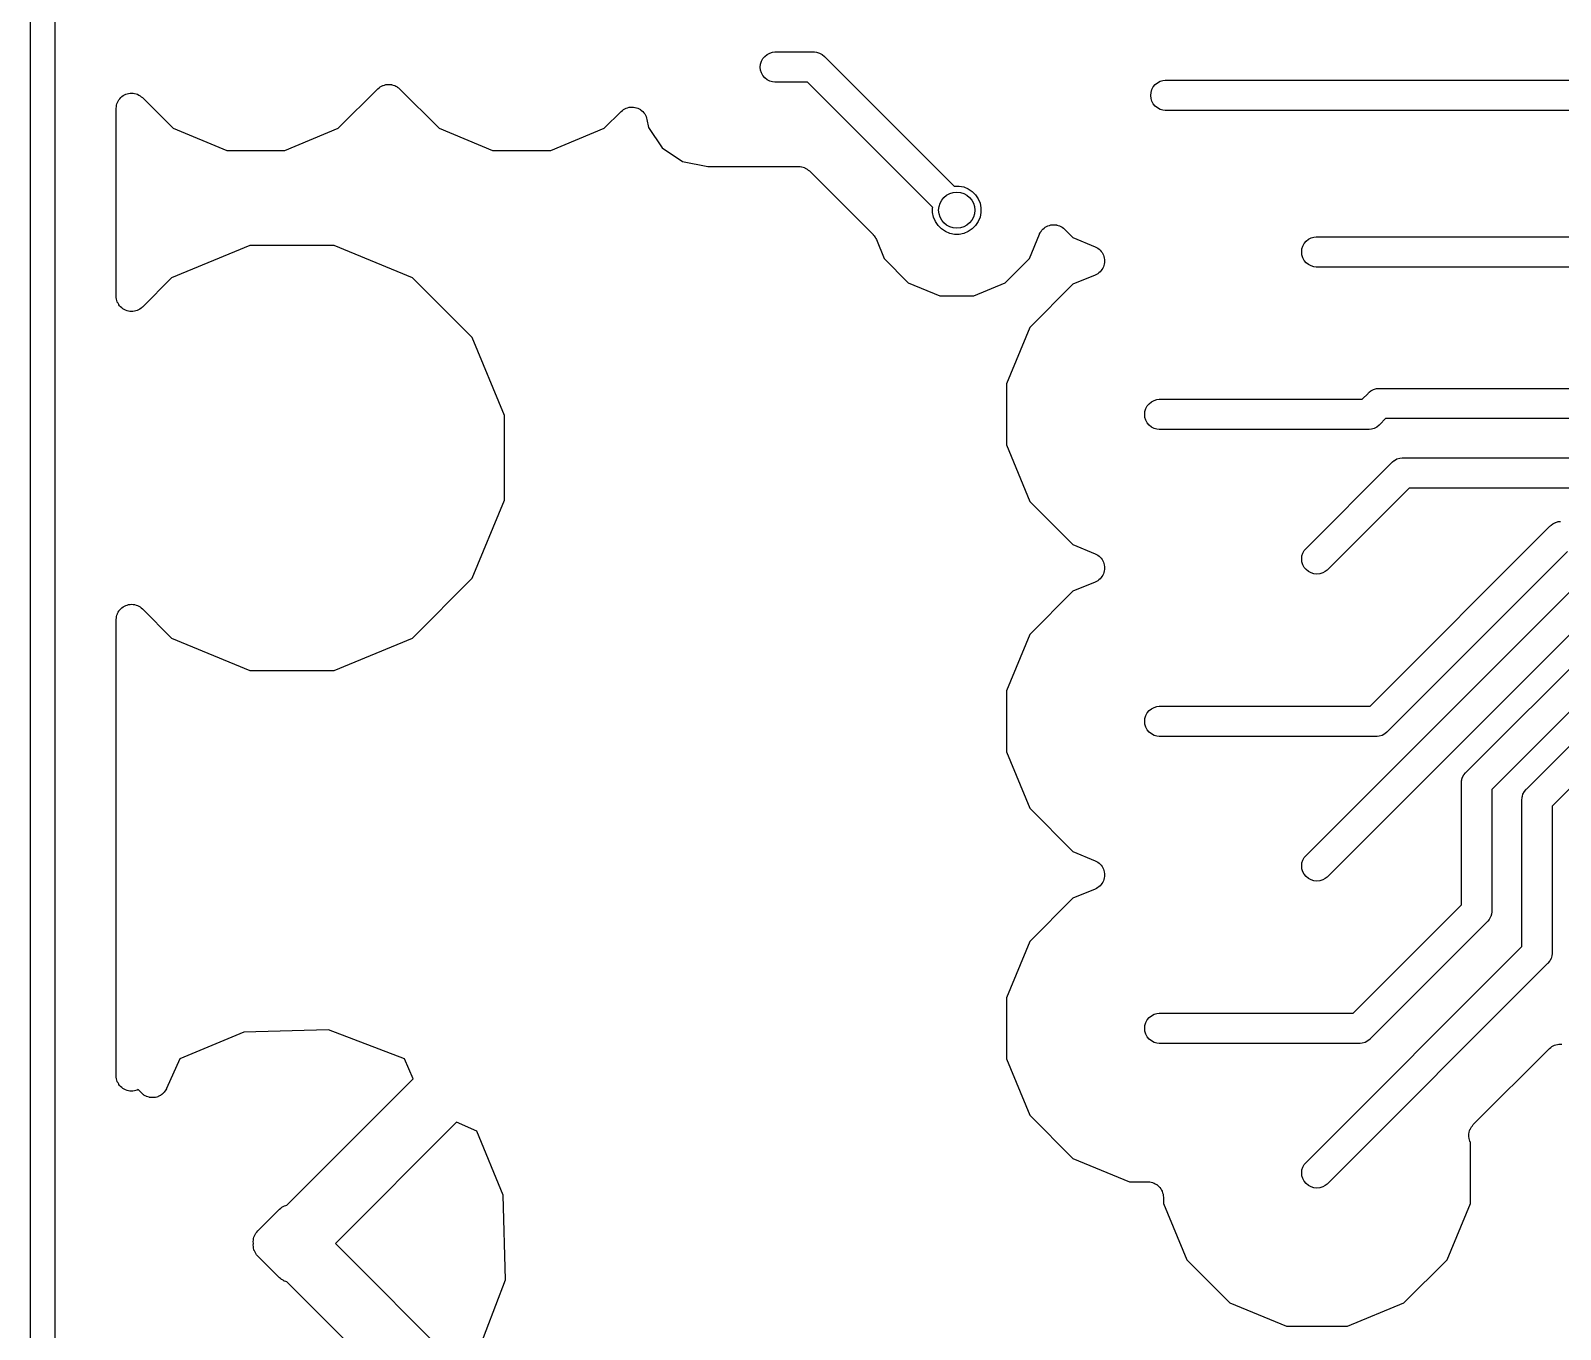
# Model space of a CAD drawing. Extents: x 0.4 to 11.3, y -7.9 to -0.4.
# Drawn here: x 3.2613 to 3.7596, y -2.8213 to -2.3982 of the extents above; entities that cross this region are included whole.
import ezdxf

# ---------------------------------------------------------------- set-up
doc = ezdxf.new("R2010")
doc.units = 0
doc.header["$MEASUREMENT"] = 0
doc.layers.add('BLACK', color=7, linetype='CONTINUOUS')

msp = doc.modelspace()

# ---------------------------------------------------------------- linework, layer by layer
at = {"layer": 'BLACK', "linetype": 'CONTINUOUS'}
for p, q in [((3.26919, -1.50191), (3.26919, -3.48759)), ((3.26132, -2.49486), (3.26132, -2.24655)), ((3.49983, -2.40733), (3.50044, -2.40658)), ((3.50044, -2.40658), (3.50119, -2.40596)), ((3.50119, -2.40596), (3.50204, -2.40551)), ((3.50204, -2.40551), (3.50297, -2.40522)), ((3.50297, -2.40522), (3.5037, -2.40515)), ((3.5037, -2.40515), (3.51613, -2.40515)), ((3.51613, -2.40515), (3.51637, -2.40513)), ((3.51637, -2.40513), (3.51661, -2.40515)), ((3.51661, -2.40515), (3.51661, -2.40515)), ((3.51661, -2.40515), (3.51734, -2.40522)), ((3.51734, -2.40522), (3.51827, -2.40551)), ((3.51827, -2.40551), (3.51912, -2.40596)), ((3.51912, -2.40596), (3.51987, -2.40658)), ((3.51987, -2.40658), (3.52002, -2.40677)), ((3.49899, -2.41007), (3.49909, -2.40911)), ((3.49909, -2.41104), (3.49899, -2.41007)), ((3.49909, -2.40911), (3.49937, -2.40818)), ((3.49937, -2.41197), (3.49909, -2.41104)), ((3.49937, -2.40818), (3.49983, -2.40733)), ((3.52002, -2.40677), (3.55877, -2.44551)), ((3.37484, -2.41682), (3.3752, -2.41653)), ((3.3752, -2.41653), (3.37522, -2.41652)), ((3.37522, -2.41652), (3.37523, -2.41651)), ((3.37523, -2.41651), (3.37565, -2.41629)), ((3.37565, -2.41629), (3.37606, -2.41607)), ((3.37606, -2.41607), (3.37608, -2.41607)), ((3.37608, -2.41607), (3.3761, -2.41606)), ((3.3761, -2.41606), (3.37655, -2.41593)), ((3.37655, -2.41593), (3.377, -2.41579)), ((3.377, -2.41579), (3.37702, -2.41579)), ((3.37702, -2.41579), (3.37703, -2.41579)), ((3.37703, -2.41579), (3.3775, -2.41575)), ((3.3775, -2.41575), (3.37797, -2.4157)), ((3.37797, -2.4157), (3.37799, -2.4157)), ((3.37799, -2.4157), (3.37801, -2.4157)), ((3.37801, -2.4157), (3.37847, -2.41575)), ((3.37847, -2.41575), (3.37894, -2.4158)), ((3.37894, -2.4158), (3.37896, -2.41581)), ((3.37896, -2.41581), (3.37898, -2.41581)), ((3.37898, -2.41581), (3.37943, -2.41595)), ((3.37943, -2.41595), (3.37987, -2.41609)), ((3.37987, -2.41609), (3.37989, -2.4161)), ((3.37989, -2.4161), (3.37991, -2.4161)), ((3.37991, -2.4161), (3.38032, -2.41633)), ((3.38032, -2.41633), (3.38073, -2.41655)), ((3.38073, -2.41655), (3.38075, -2.41656)), ((3.38075, -2.41656), (3.38076, -2.41657)), ((3.38076, -2.41657), (3.38112, -2.41687)), ((3.49983, -2.41282), (3.49937, -2.41197)), ((3.50044, -2.41357), (3.49983, -2.41282)), ((3.50119, -2.41419), (3.50044, -2.41357)), ((3.50204, -2.41464), (3.50119, -2.41419)), ((3.50297, -2.41492), (3.50204, -2.41464)), ((3.5037, -2.415), (3.50297, -2.41492)), ((3.51434, -2.415), (3.5037, -2.415)), ((3.55181, -2.45247), (3.51434, -2.415)), ((3.62653, -2.4174), (3.62699, -2.41654)), ((3.62699, -2.41654), (3.62761, -2.41579)), ((3.62761, -2.41579), (3.62836, -2.41518)), ((3.62836, -2.41518), (3.62921, -2.41472)), ((3.62921, -2.41472), (3.63014, -2.41444)), ((3.63014, -2.41444), (3.63086, -2.41437)), ((3.63086, -2.41437), (4.14346, -2.41437)), ((3.2896, -2.42159), (3.28983, -2.42116)), ((3.28983, -2.42116), (3.29006, -2.42075)), ((3.29006, -2.42074), (3.29007, -2.42073)), ((3.29006, -2.42075), (3.29006, -2.42074)), ((3.29007, -2.42073), (3.29037, -2.42037)), ((3.29037, -2.42037), (3.29068, -2.42)), ((3.29068, -2.42), (3.29069, -2.41999)), ((3.29069, -2.41999), (3.2907, -2.41999)), ((3.2907, -2.41999), (3.29107, -2.41969)), ((3.29107, -2.41969), (3.29144, -2.41938)), ((3.29144, -2.41938), (3.29145, -2.41938)), ((3.29145, -2.41938), (3.29146, -2.41937)), ((3.29146, -2.41937), (3.29188, -2.41915)), ((3.29188, -2.41915), (3.2923, -2.41893)), ((3.2923, -2.41893), (3.29231, -2.41893)), ((3.29231, -2.41893), (3.29232, -2.41892)), ((3.29232, -2.41892), (3.29278, -2.41879)), ((3.29278, -2.41879), (3.29324, -2.41865)), ((3.29324, -2.41865), (3.29325, -2.41865)), ((3.29325, -2.41865), (3.29326, -2.41865)), ((3.29326, -2.41865), (3.29374, -2.4186)), ((3.29374, -2.4186), (3.29421, -2.41856)), ((3.29421, -2.41856), (3.29422, -2.41856)), ((3.29422, -2.41856), (3.29423, -2.41856)), ((3.29423, -2.41856), (3.2947, -2.41861)), ((3.2947, -2.41861), (3.29518, -2.41866)), ((3.29518, -2.41866), (3.29519, -2.41866)), ((3.29519, -2.41866), (3.2952, -2.41866)), ((3.2952, -2.41866), (3.29566, -2.4188)), ((3.29566, -2.4188), (3.29612, -2.41894)), ((3.29612, -2.41894), (3.29612, -2.41895)), ((3.29612, -2.41895), (3.29613, -2.41895)), ((3.29613, -2.41895), (3.29656, -2.41918)), ((3.29656, -2.41918), (3.29698, -2.4194)), ((3.29698, -2.4194), (3.29698, -2.41941)), ((3.29698, -2.41941), (3.29699, -2.41941)), ((3.29699, -2.41941), (3.29736, -2.41972)), ((3.29736, -2.41972), (3.29773, -2.42002)), ((3.29773, -2.42002), (3.30774, -2.43003)), ((3.36155, -2.43003), (3.37442, -2.41717)), ((3.37442, -2.41717), (3.37444, -2.41714)), ((3.37444, -2.41714), (3.37447, -2.41712)), ((3.37444, -2.41714), (3.37444, -2.41714)), ((3.37444, -2.41714), (3.37444, -2.41714)), ((3.37447, -2.41712), (3.37484, -2.41682)), ((3.38112, -2.41687), (3.38149, -2.41717)), ((3.38149, -2.41717), (3.39435, -2.43003)), ((3.62616, -2.41929), (3.62625, -2.41833)), ((3.62625, -2.42026), (3.62616, -2.41929)), ((3.62625, -2.41833), (3.62653, -2.4174)), ((3.62653, -2.42118), (3.62625, -2.42026)), ((3.62699, -2.42204), (3.62653, -2.42118)), ((3.28919, -2.42349), (3.28925, -2.42301)), ((3.28919, -2.42351), (3.28919, -2.42349)), ((3.28919, -2.42356), (3.28919, -2.42351)), ((3.28919, -2.42351), (3.28919, -2.42351)), ((3.28919, -2.42351), (3.28919, -2.42351)), ((3.28919, -2.48471), (3.28919, -2.42356)), ((3.28925, -2.42301), (3.2893, -2.42254)), ((3.2893, -2.42252), (3.28945, -2.42206)), ((3.2893, -2.42253), (3.2893, -2.42252)), ((3.2893, -2.42254), (3.2893, -2.42253)), ((3.28945, -2.42206), (3.28959, -2.4216)), ((3.28959, -2.4216), (3.2896, -2.4216)), ((3.2896, -2.4216), (3.2896, -2.42159)), ((3.44817, -2.43003), (3.45363, -2.42457)), ((3.45363, -2.42457), (3.45367, -2.42453)), ((3.45367, -2.42453), (3.45368, -2.42452)), ((3.45367, -2.42453), (3.45367, -2.42453)), ((3.45367, -2.42453), (3.45367, -2.42453)), ((3.45368, -2.42452), (3.45406, -2.42422)), ((3.45406, -2.42422), (3.45443, -2.42392)), ((3.45443, -2.42392), (3.45444, -2.42392)), ((3.45444, -2.42391), (3.45487, -2.42369)), ((3.45444, -2.42392), (3.45444, -2.42391)), ((3.45487, -2.42369), (3.45529, -2.42347)), ((3.45529, -2.42347), (3.4553, -2.42346)), ((3.4553, -2.42346), (3.45531, -2.42346)), ((3.45531, -2.42346), (3.45577, -2.42333)), ((3.45577, -2.42333), (3.45623, -2.42319)), ((3.45623, -2.42319), (3.45624, -2.42319)), ((3.45624, -2.42319), (3.45625, -2.42319)), ((3.45625, -2.42319), (3.45672, -2.42315)), ((3.45672, -2.42315), (3.4572, -2.4231)), ((3.4572, -2.4231), (3.45721, -2.4231)), ((3.45721, -2.4231), (3.45722, -2.4231)), ((3.45722, -2.4231), (3.45769, -2.42315)), ((3.45769, -2.42315), (3.45817, -2.4232)), ((3.45817, -2.4232), (3.45818, -2.42321)), ((3.45818, -2.42321), (3.45819, -2.42321)), ((3.45819, -2.42321), (3.45865, -2.42335)), ((3.45865, -2.42335), (3.4591, -2.42349)), ((3.4591, -2.42349), (3.45911, -2.4235)), ((3.45911, -2.4235), (3.45912, -2.4235)), ((3.45912, -2.4235), (3.45954, -2.42373)), ((3.45954, -2.42373), (3.45996, -2.42395)), ((3.45996, -2.42395), (3.45997, -2.42396)), ((3.45997, -2.42396), (3.45998, -2.42397)), ((3.45998, -2.42397), (3.46034, -2.42427)), ((3.46034, -2.42427), (3.46071, -2.42458)), ((3.46071, -2.42458), (3.46072, -2.42458)), ((3.46072, -2.42458), (3.46073, -2.42459)), ((3.46073, -2.42459), (3.46103, -2.42496)), ((3.46103, -2.42496), (3.46133, -2.42533)), ((3.46133, -2.42533), (3.46134, -2.42534)), ((3.46134, -2.42534), (3.46134, -2.42535)), ((3.46134, -2.42535), (3.46157, -2.42578)), ((3.46157, -2.42578), (3.46179, -2.42619)), ((3.46179, -2.42619), (3.46179, -2.4262)), ((3.46179, -2.4262), (3.4618, -2.42621)), ((3.4618, -2.42621), (3.46193, -2.42667)), ((3.62761, -2.42279), (3.62699, -2.42204)), ((3.62836, -2.4234), (3.62761, -2.42279)), ((3.62921, -2.42386), (3.62836, -2.4234)), ((3.63014, -2.42414), (3.62921, -2.42386)), ((3.63086, -2.42421), (3.63014, -2.42414)), ((4.14166, -2.42421), (3.63086, -2.42421)), ((3.30774, -2.43003), (3.3252, -2.43726)), ((3.34409, -2.43726), (3.36155, -2.43003)), ((3.39435, -2.43003), (3.41181, -2.43726)), ((3.43071, -2.43726), (3.44817, -2.43003)), ((3.46193, -2.42667), (3.46207, -2.42713)), ((3.46207, -2.42713), (3.4626, -2.42977)), ((3.4626, -2.42977), (3.46702, -2.43638)), ((3.46702, -2.43638), (3.47363, -2.4408)), ((3.3252, -2.43726), (3.34409, -2.43726)), ((3.41181, -2.43726), (3.43071, -2.43726)), ((3.47363, -2.4408), (3.48193, -2.44245)), ((3.48193, -2.44245), (3.51144, -2.44245)), ((3.51144, -2.44245), (3.51145, -2.44245)), ((3.51145, -2.44245), (3.51146, -2.44245)), ((3.51146, -2.44245), (3.51146, -2.44245)), ((3.51146, -2.44245), (3.51151, -2.44245)), ((3.51151, -2.44245), (3.51197, -2.44251)), ((3.51197, -2.44251), (3.51243, -2.44255)), ((3.51243, -2.44255), (3.51245, -2.44256)), ((3.51245, -2.44256), (3.51248, -2.44256)), ((3.51248, -2.44256), (3.51292, -2.4427)), ((3.51292, -2.4427), (3.51336, -2.44284)), ((3.51336, -2.44284), (3.51338, -2.44285)), ((3.51338, -2.44285), (3.51341, -2.44286)), ((3.51341, -2.44286), (3.51381, -2.44308)), ((3.51381, -2.44308), (3.51422, -2.4433)), ((3.51422, -2.4433), (3.51424, -2.44332)), ((3.51424, -2.44332), (3.51426, -2.44333)), ((3.51426, -2.44333), (3.51462, -2.44362)), ((3.51462, -2.44362), (3.51497, -2.44392)), ((3.51497, -2.44392), (3.53571, -2.46465)), ((3.55877, -2.44551), (3.55877, -2.44551)), ((3.55877, -2.44551), (3.5621, -2.44884)), ((3.5621, -2.44884), (3.56222, -2.44882)), ((3.56222, -2.44882), (3.56377, -2.44882)), ((3.56377, -2.44882), (3.56529, -2.44912)), ((3.56529, -2.44912), (3.56672, -2.44972)), ((3.56672, -2.44972), (3.56801, -2.45058)), ((3.56801, -2.45058), (3.56911, -2.45167)), ((3.55514, -2.4558), (3.55181, -2.45247)), ((3.55181, -2.45247), (3.55181, -2.45247)), ((3.55512, -2.45592), (3.55514, -2.4558)), ((3.55512, -2.45747), (3.55512, -2.45592)), ((3.56911, -2.45167), (3.56997, -2.45296)), ((3.56997, -2.45296), (3.57056, -2.4544)), ((3.57056, -2.4544), (3.57087, -2.45592)), ((3.57087, -2.45592), (3.57087, -2.45747)), ((3.55542, -2.45899), (3.55512, -2.45747)), ((3.55601, -2.46042), (3.55542, -2.45899)), ((3.55688, -2.46171), (3.55601, -2.46042)), ((3.56997, -2.46042), (3.56911, -2.46171)), ((3.57056, -2.45899), (3.56997, -2.46042)), ((3.57087, -2.45747), (3.57056, -2.45899)), ((3.59409, -2.46147), (3.59456, -2.46142)), ((3.59456, -2.46142), (3.59458, -2.46142)), ((3.59458, -2.46142), (3.59459, -2.46142)), ((3.59459, -2.46142), (3.59505, -2.46147)), ((3.53571, -2.46465), (3.53571, -2.46466)), ((3.53571, -2.46466), (3.53571, -2.46466)), ((3.53571, -2.46466), (3.53571, -2.46466)), ((3.53571, -2.46466), (3.53575, -2.4647)), ((3.53575, -2.4647), (3.53604, -2.46506)), ((3.53604, -2.46506), (3.53633, -2.46541)), ((3.53633, -2.46541), (3.53634, -2.46544)), ((3.53634, -2.46544), (3.53636, -2.46546)), ((3.53636, -2.46546), (3.53657, -2.46587)), ((3.53657, -2.46587), (3.53679, -2.46627)), ((3.53679, -2.46627), (3.53936, -2.47248)), ((3.55797, -2.46281), (3.55688, -2.46171)), ((3.55926, -2.46367), (3.55797, -2.46281)), ((3.5607, -2.46426), (3.55926, -2.46367)), ((3.56222, -2.46457), (3.5607, -2.46426)), ((3.56377, -2.46457), (3.56222, -2.46457)), ((3.56529, -2.46426), (3.56377, -2.46457)), ((3.56672, -2.46367), (3.56529, -2.46426)), ((3.56801, -2.46281), (3.56672, -2.46367)), ((3.56911, -2.46171), (3.56801, -2.46281)), ((3.58662, -2.47248), (3.58993, -2.46451)), ((3.58993, -2.46451), (3.58994, -2.46447)), ((3.58994, -2.46447), (3.58995, -2.46444)), ((3.58994, -2.46447), (3.58994, -2.46447)), ((3.58994, -2.46447), (3.58994, -2.46447)), ((3.58995, -2.46444), (3.59018, -2.46403)), ((3.59018, -2.46403), (3.59041, -2.46361)), ((3.59041, -2.46361), (3.59042, -2.4636)), ((3.59042, -2.46359), (3.59073, -2.46322)), ((3.59042, -2.4636), (3.59042, -2.46359)), ((3.59073, -2.46322), (3.59103, -2.46286)), ((3.59103, -2.46286), (3.59104, -2.46285)), ((3.59104, -2.46285), (3.59105, -2.46284)), ((3.59105, -2.46284), (3.59142, -2.46255)), ((3.59142, -2.46255), (3.59179, -2.46225)), ((3.59179, -2.46225), (3.5918, -2.46224)), ((3.5918, -2.46224), (3.59181, -2.46223)), ((3.59181, -2.46223), (3.59223, -2.46202)), ((3.59223, -2.46202), (3.59266, -2.46179)), ((3.59266, -2.46179), (3.59267, -2.46179)), ((3.59267, -2.46179), (3.59268, -2.46178)), ((3.59268, -2.46178), (3.59314, -2.46165)), ((3.59314, -2.46165), (3.59359, -2.46151)), ((3.59359, -2.46151), (3.5936, -2.46151)), ((3.5936, -2.46151), (3.59362, -2.46151)), ((3.59362, -2.46151), (3.59409, -2.46147)), ((3.59505, -2.46147), (3.59553, -2.46152)), ((3.59553, -2.46152), (3.59555, -2.46152)), ((3.59555, -2.46152), (3.59556, -2.46153)), ((3.59556, -2.46153), (3.59601, -2.46167)), ((3.59601, -2.46167), (3.59647, -2.46181)), ((3.59647, -2.46181), (3.59648, -2.46181)), ((3.59648, -2.46181), (3.59649, -2.46182)), ((3.59649, -2.46182), (3.59691, -2.46204)), ((3.59691, -2.46204), (3.59733, -2.46227)), ((3.59733, -2.46227), (3.59734, -2.46227)), ((3.59734, -2.46227), (3.59735, -2.46228)), ((3.59735, -2.46228), (3.59771, -2.46258)), ((3.59771, -2.46258), (3.59808, -2.46289)), ((3.59808, -2.46289), (3.60081, -2.46562)), ((3.60081, -2.46562), (3.60804, -2.46861)), ((3.67677, -2.46681), (3.67752, -2.46619)), ((3.67752, -2.46619), (3.67838, -2.46574)), ((3.67838, -2.46574), (3.6793, -2.46545)), ((3.6793, -2.46545), (3.68003, -2.46538)), ((3.68003, -2.46538), (4.0765, -2.46538)), ((3.33269, -2.46819), (3.30725, -2.47873)), ((3.36022, -2.46819), (3.33269, -2.46819)), ((3.38566, -2.47873), (3.36022, -2.46819)), ((3.60804, -2.46861), (3.60808, -2.46863)), ((3.60808, -2.46863), (3.60808, -2.46863)), ((3.60808, -2.46863), (3.60808, -2.46863)), ((3.60808, -2.46863), (3.6081, -2.46864)), ((3.6081, -2.46864), (3.60852, -2.46887)), ((3.60852, -2.46887), (3.60894, -2.4691)), ((3.60894, -2.4691), (3.60895, -2.4691)), ((3.60895, -2.4691), (3.60895, -2.46911)), ((3.60895, -2.46911), (3.60932, -2.46941)), ((3.60932, -2.46941), (3.60969, -2.46972)), ((3.60969, -2.46972), (3.60969, -2.46973)), ((3.60969, -2.46973), (3.6097, -2.46974)), ((3.6097, -2.46974), (3.61, -2.47011)), ((3.61, -2.47011), (3.6103, -2.47048)), ((3.6103, -2.47048), (3.61031, -2.47049)), ((3.61031, -2.47049), (3.61031, -2.4705)), ((3.61031, -2.4705), (3.61053, -2.47092)), ((3.61053, -2.47092), (3.61076, -2.47135)), ((3.61076, -2.47135), (3.61076, -2.47136)), ((3.61076, -2.47136), (3.61076, -2.47136)), ((3.61076, -2.47136), (3.61089, -2.47182)), ((3.67532, -2.4703), (3.67542, -2.46934)), ((3.67542, -2.47127), (3.67532, -2.4703)), ((3.67542, -2.46934), (3.6757, -2.46841)), ((3.6757, -2.4722), (3.67542, -2.47127)), ((3.6757, -2.46841), (3.67616, -2.46756)), ((3.67616, -2.46756), (3.67677, -2.46681)), ((3.53936, -2.47248), (3.5472, -2.48032)), ((3.57878, -2.48032), (3.58662, -2.47248)), ((3.61026, -2.47603), (3.60996, -2.4764)), ((3.61027, -2.47602), (3.61026, -2.47603)), ((3.6105, -2.47559), (3.61027, -2.47602)), ((3.61027, -2.47602), (3.61027, -2.47602)), ((3.61073, -2.47517), (3.6105, -2.47559)), ((3.61074, -2.47516), (3.61073, -2.47517)), ((3.61073, -2.47517), (3.61073, -2.47517)), ((3.61088, -2.4747), (3.61074, -2.47516)), ((3.61102, -2.47424), (3.61088, -2.4747)), ((3.61089, -2.47182), (3.61103, -2.47228)), ((3.61107, -2.47374), (3.61102, -2.47423)), ((3.61102, -2.47423), (3.61102, -2.47423)), ((3.61102, -2.47423), (3.61102, -2.47424)), ((3.61103, -2.47228), (3.61103, -2.47229)), ((3.61103, -2.47229), (3.61104, -2.4723)), ((3.61104, -2.4723), (3.61108, -2.47277)), ((3.61112, -2.47327), (3.61107, -2.47374)), ((3.61108, -2.47277), (3.61112, -2.47325)), ((3.61112, -2.47325), (3.61112, -2.47326)), ((3.61112, -2.47326), (3.61112, -2.47327)), ((3.67616, -2.47305), (3.6757, -2.4722)), ((3.67677, -2.4738), (3.67616, -2.47305)), ((3.67752, -2.47442), (3.67677, -2.4738)), ((3.67838, -2.47487), (3.67752, -2.47442)), ((3.6793, -2.47515), (3.67838, -2.47487)), ((3.68003, -2.47523), (3.6793, -2.47515)), ((4.0765, -2.47523), (3.68003, -2.47523)), ((3.30725, -2.47873), (3.29773, -2.48825)), ((3.40513, -2.4982), (3.38566, -2.47873)), ((3.5472, -2.48032), (3.55745, -2.48457)), ((3.56854, -2.48457), (3.57878, -2.48032)), ((3.60081, -2.48084), (3.58675, -2.49491)), ((3.60804, -2.47785), (3.60081, -2.48084)), ((3.60846, -2.47762), (3.60804, -2.47785)), ((3.60888, -2.4774), (3.60846, -2.47762)), ((3.60889, -2.47739), (3.60888, -2.4774)), ((3.6089, -2.47739), (3.60889, -2.47739)), ((3.60926, -2.47709), (3.6089, -2.47739)), ((3.60964, -2.47678), (3.60926, -2.47709)), ((3.60965, -2.47678), (3.60964, -2.47678)), ((3.60996, -2.4764), (3.60965, -2.47677)), ((3.60965, -2.47677), (3.60965, -2.47678)), ((3.28924, -2.48519), (3.28919, -2.48471)), ((3.28929, -2.48567), (3.28924, -2.48519)), ((3.28929, -2.48568), (3.28929, -2.48567)), ((3.28929, -2.48567), (3.28929, -2.48567)), ((3.28943, -2.48614), (3.28929, -2.48568)), ((3.28956, -2.4866), (3.28943, -2.48614)), ((3.55745, -2.48457), (3.56854, -2.48457)), ((3.28957, -2.48661), (3.28956, -2.4866)), ((3.28957, -2.48662), (3.28957, -2.48661)), ((3.2898, -2.48704), (3.28957, -2.48662)), ((3.29002, -2.48746), (3.2898, -2.48704)), ((3.29003, -2.48747), (3.29002, -2.48746)), ((3.29003, -2.48748), (3.29003, -2.48747)), ((3.29033, -2.48785), (3.29003, -2.48748)), ((3.29063, -2.48822), (3.29033, -2.48785)), ((3.29064, -2.48823), (3.29063, -2.48822)), ((3.29065, -2.48823), (3.29064, -2.48823)), ((3.29101, -2.48854), (3.29065, -2.48823)), ((3.29138, -2.48885), (3.29101, -2.48854)), ((3.29139, -2.48885), (3.29138, -2.48885)), ((3.2914, -2.48886), (3.29139, -2.48885)), ((3.29182, -2.48909), (3.2914, -2.48886)), ((3.29224, -2.48931), (3.29182, -2.48909)), ((3.29225, -2.48932), (3.29224, -2.48931)), ((3.29226, -2.48932), (3.29225, -2.48932)), ((3.29272, -2.48946), (3.29226, -2.48932)), ((3.29317, -2.48961), (3.29272, -2.48946)), ((3.29318, -2.48961), (3.29317, -2.48961)), ((3.29319, -2.48961), (3.29318, -2.48961)), ((3.29367, -2.48966), (3.29319, -2.48961)), ((3.29414, -2.48971), (3.29367, -2.48966)), ((3.29415, -2.48971), (3.29414, -2.48971)), ((3.29416, -2.48971), (3.29415, -2.48971)), ((3.29463, -2.48967), (3.29416, -2.48971)), ((3.29511, -2.48963), (3.29463, -2.48967)), ((3.29512, -2.48962), (3.29511, -2.48963)), ((3.29513, -2.48962), (3.29512, -2.48962)), ((3.29559, -2.48949), (3.29513, -2.48962)), ((3.29605, -2.48935), (3.29559, -2.48949)), ((3.29606, -2.48935), (3.29605, -2.48935)), ((3.29607, -2.48935), (3.29606, -2.48935)), ((3.29649, -2.48913), (3.29607, -2.48935)), ((3.29692, -2.48891), (3.29649, -2.48913)), ((3.29693, -2.4889), (3.29692, -2.4889)), ((3.29692, -2.4889), (3.29692, -2.48891)), ((3.29731, -2.4886), (3.29693, -2.4889)), ((3.29768, -2.4883), (3.29731, -2.4886)), ((3.29769, -2.48828), (3.29768, -2.4883)), ((3.29773, -2.48825), (3.29769, -2.48828)), ((3.29769, -2.48828), (3.29769, -2.48828)), ((3.29769, -2.48828), (3.29769, -2.48828)), ((3.26132, -2.74316), (3.26132, -2.49486)), ((3.26132, -2.49486), (3.26132, -2.49486)), ((3.58675, -2.49491), (3.57913, -2.51328)), ((3.41567, -2.52363), (3.40513, -2.4982)), ((3.57913, -2.51328), (3.57913, -2.53317)), ((3.69697, -2.51638), (3.69712, -2.51619)), ((3.69712, -2.51619), (3.69731, -2.51603)), ((3.69731, -2.51603), (3.69787, -2.51557)), ((3.69731, -2.51603), (3.69731, -2.51603)), ((3.69787, -2.51557), (3.69873, -2.51512)), ((3.69787, -2.51557), (3.69787, -2.51557)), ((3.69787, -2.51557), (3.69787, -2.51557)), ((3.69873, -2.51512), (3.69966, -2.51484)), ((3.69966, -2.51484), (3.70038, -2.51476)), ((3.70038, -2.51476), (3.70062, -2.51474)), ((3.70038, -2.51476), (3.70038, -2.51476)), ((3.70062, -2.51474), (3.70086, -2.51476)), ((3.70086, -2.51476), (4.15524, -2.51476)), ((3.62457, -2.52134), (3.62502, -2.52048)), ((3.62502, -2.52048), (3.62564, -2.51973)), ((3.62564, -2.51973), (3.62639, -2.51912)), ((3.62639, -2.51912), (3.62724, -2.51866)), ((3.62724, -2.51866), (3.62817, -2.51838)), ((3.62817, -2.51838), (3.62889, -2.51831)), ((3.62889, -2.51831), (3.69504, -2.51831)), ((3.69504, -2.51831), (3.69697, -2.51638)), ((3.41567, -2.55117), (3.41567, -2.52363)), ((3.62419, -2.52323), (3.62428, -2.52226)), ((3.62428, -2.52419), (3.62419, -2.52323)), ((3.62428, -2.52226), (3.62457, -2.52134)), ((3.62457, -2.52512), (3.62428, -2.52419)), ((3.62502, -2.52598), (3.62457, -2.52512)), ((3.62564, -2.52672), (3.62502, -2.52598)), ((3.70266, -2.52461), (3.70073, -2.52654)), ((4.15524, -2.52461), (3.70266, -2.52461)), ((3.62639, -2.52734), (3.62564, -2.52672)), ((3.62724, -2.5278), (3.62639, -2.52734)), ((3.62817, -2.52808), (3.62724, -2.5278)), ((3.62889, -2.52815), (3.62817, -2.52808)), ((3.69684, -2.52815), (3.62889, -2.52815)), ((3.69708, -2.52817), (3.69684, -2.52815)), ((3.69732, -2.52815), (3.69708, -2.52817)), ((3.69804, -2.52808), (3.69732, -2.52815)), ((3.69732, -2.52815), (3.69732, -2.52815)), ((3.69897, -2.5278), (3.69804, -2.52808)), ((3.69982, -2.52734), (3.69897, -2.5278)), ((3.70057, -2.52672), (3.69982, -2.52734)), ((3.70073, -2.52654), (3.70057, -2.52672)), ((3.57913, -2.53317), (3.58675, -2.55155)), ((3.67662, -2.567), (3.7046, -2.53901)), ((3.7046, -2.53901), (3.70475, -2.53883)), ((3.70475, -2.53883), (3.70494, -2.53867)), ((3.70494, -2.53867), (3.70545, -2.53825)), ((3.70494, -2.53867), (3.70494, -2.53867)), ((3.70545, -2.53825), (3.7055, -2.53821)), ((3.7055, -2.53821), (3.70636, -2.53775)), ((3.70636, -2.53775), (3.70729, -2.53747)), ((3.70729, -2.53747), (3.70801, -2.5374)), ((3.70801, -2.5374), (3.70825, -2.53738)), ((3.70801, -2.5374), (3.70801, -2.5374)), ((3.70825, -2.53738), (3.70849, -2.5374)), ((3.70849, -2.5374), (4.10012, -2.5374)), ((3.71029, -2.54724), (3.68358, -2.57396)), ((4.10012, -2.54724), (3.71029, -2.54724)), ((3.40513, -2.57661), (3.41567, -2.55117)), ((3.58675, -2.55155), (3.60081, -2.56562)), ((3.69757, -2.61831), (3.75619, -2.55968)), ((3.75619, -2.55968), (3.75635, -2.5595)), ((3.75635, -2.5595), (3.75656, -2.55932)), ((3.75656, -2.55932), (3.7571, -2.55888)), ((3.7571, -2.55888), (3.75795, -2.55842)), ((3.75795, -2.55842), (3.75805, -2.55839)), ((3.75805, -2.55839), (3.75888, -2.55814)), ((3.75888, -2.55814), (3.7596, -2.55807)), ((3.60081, -2.56562), (3.60804, -2.56861)), ((3.60804, -2.56861), (3.60808, -2.56863)), ((3.60808, -2.56863), (3.60808, -2.56863)), ((3.60808, -2.56863), (3.60808, -2.56863)), ((3.60808, -2.56863), (3.6081, -2.56864)), ((3.6081, -2.56864), (3.60852, -2.56887)), ((3.60852, -2.56887), (3.60894, -2.5691)), ((3.60894, -2.5691), (3.60895, -2.5691)), ((3.60895, -2.5691), (3.60895, -2.56911)), ((3.60895, -2.56911), (3.60932, -2.56941)), ((3.60932, -2.56941), (3.60969, -2.56972)), ((3.60969, -2.56972), (3.60969, -2.56973)), ((3.60969, -2.56973), (3.6097, -2.56974)), ((3.6097, -2.56974), (3.61, -2.57011)), ((3.61, -2.57011), (3.6103, -2.57048)), ((3.6103, -2.57048), (3.61031, -2.57049)), ((3.61031, -2.57049), (3.61031, -2.5705)), ((3.61031, -2.5705), (3.61053, -2.57092)), ((3.61053, -2.57092), (3.61076, -2.57135)), ((3.67532, -2.5703), (3.67542, -2.56934)), ((3.67542, -2.57127), (3.67532, -2.5703)), ((3.67542, -2.56934), (3.6757, -2.56841)), ((3.6757, -2.56841), (3.67616, -2.56756)), ((3.67616, -2.56756), (3.67662, -2.567)), ((3.76188, -2.56791), (3.70326, -2.62654)), ((3.61026, -2.57603), (3.60996, -2.5764)), ((3.61027, -2.57602), (3.61026, -2.57603)), ((3.6105, -2.5756), (3.61027, -2.57602)), ((3.61027, -2.57602), (3.61027, -2.57602)), ((3.61073, -2.57517), (3.6105, -2.5756)), ((3.61074, -2.57516), (3.61073, -2.57517)), ((3.61073, -2.57517), (3.61073, -2.57517)), ((3.61088, -2.57469), (3.61074, -2.57516)), ((3.61076, -2.57135), (3.61076, -2.57136)), ((3.61076, -2.57136), (3.61076, -2.57136)), ((3.61076, -2.57136), (3.61089, -2.57182)), ((3.61102, -2.57424), (3.61088, -2.57469)), ((3.61089, -2.57182), (3.61103, -2.57228)), ((3.61107, -2.57373), (3.61102, -2.57423)), ((3.61102, -2.57423), (3.61102, -2.57423)), ((3.61102, -2.57423), (3.61102, -2.57424)), ((3.61103, -2.57228), (3.61103, -2.57229)), ((3.61103, -2.57229), (3.61104, -2.5723)), ((3.61104, -2.5723), (3.61108, -2.57276)), ((3.61112, -2.57327), (3.61107, -2.57373)), ((3.61108, -2.57276), (3.61112, -2.57325)), ((3.61112, -2.57325), (3.61112, -2.57326)), ((3.61112, -2.57326), (3.61112, -2.57327)), ((3.6757, -2.5722), (3.67542, -2.57127)), ((3.67616, -2.57305), (3.6757, -2.5722)), ((3.67677, -2.5738), (3.67616, -2.57305)), ((3.67752, -2.57442), (3.67677, -2.5738)), ((3.67838, -2.57487), (3.67752, -2.57442)), ((3.6793, -2.57515), (3.67838, -2.57487)), ((3.68027, -2.57525), (3.6793, -2.57515)), ((3.68123, -2.57515), (3.68027, -2.57525)), ((3.68216, -2.57487), (3.68123, -2.57515)), ((3.68302, -2.57442), (3.68216, -2.57487)), ((3.68358, -2.57396), (3.68302, -2.57442)), ((3.38566, -2.59608), (3.40513, -2.57661)), ((3.60081, -2.58084), (3.58675, -2.59491)), ((3.60804, -2.57785), (3.60081, -2.58084)), ((3.60846, -2.57762), (3.60804, -2.57785)), ((3.60888, -2.5774), (3.60846, -2.57762)), ((3.60889, -2.57739), (3.60888, -2.5774)), ((3.6089, -2.57739), (3.60889, -2.57739)), ((3.60926, -2.57709), (3.6089, -2.57739)), ((3.60964, -2.57678), (3.60926, -2.57709)), ((3.60965, -2.57678), (3.60964, -2.57678)), ((3.60996, -2.5764), (3.60965, -2.57677)), ((3.60965, -2.57677), (3.60965, -2.57678)), ((3.67662, -2.667), (3.76621, -2.5774)), ((3.29107, -2.58622), (3.29144, -2.58592)), ((3.29144, -2.58592), (3.29145, -2.58591)), ((3.29145, -2.58591), (3.29146, -2.58591)), ((3.29146, -2.58591), (3.29188, -2.58569)), ((3.29188, -2.58569), (3.2923, -2.58546)), ((3.2923, -2.58546), (3.29231, -2.58546)), ((3.29231, -2.58546), (3.29232, -2.58546)), ((3.29232, -2.58546), (3.29278, -2.58532)), ((3.29278, -2.58532), (3.29324, -2.58518)), ((3.29324, -2.58518), (3.29325, -2.58518)), ((3.29325, -2.58518), (3.29326, -2.58518)), ((3.29326, -2.58518), (3.29374, -2.58514)), ((3.29374, -2.58514), (3.29421, -2.58509)), ((3.29421, -2.58509), (3.29422, -2.58509)), ((3.29422, -2.58509), (3.29423, -2.58509)), ((3.29423, -2.58509), (3.2947, -2.58514)), ((3.2947, -2.58514), (3.29518, -2.58519)), ((3.29518, -2.58519), (3.29519, -2.58519)), ((3.29519, -2.58519), (3.2952, -2.58519)), ((3.2952, -2.58519), (3.29566, -2.58534)), ((3.29566, -2.58534), (3.29612, -2.58548)), ((3.29612, -2.58548), (3.29612, -2.58548)), ((3.29612, -2.58548), (3.29613, -2.58548)), ((3.29613, -2.58548), (3.29656, -2.58571)), ((3.29656, -2.58571), (3.29698, -2.58594)), ((3.29698, -2.58594), (3.29698, -2.58594)), ((3.29698, -2.58594), (3.29699, -2.58595)), ((3.29699, -2.58595), (3.29736, -2.58625)), ((3.7719, -2.58563), (3.68358, -2.67396)), ((3.28919, -2.59002), (3.28925, -2.58954)), ((3.28919, -2.59004), (3.28919, -2.59002)), ((3.28919, -2.59009), (3.28919, -2.59004)), ((3.28919, -2.59004), (3.28919, -2.59004)), ((3.28919, -2.59004), (3.28919, -2.59004)), ((3.28919, -2.7387), (3.28919, -2.59009)), ((3.28925, -2.58954), (3.2893, -2.58907)), ((3.2893, -2.58905), (3.28945, -2.58859)), ((3.2893, -2.58906), (3.2893, -2.58905)), ((3.2893, -2.58907), (3.2893, -2.58906)), ((3.28945, -2.58859), (3.28959, -2.58814)), ((3.28959, -2.58814), (3.2896, -2.58813)), ((3.2896, -2.58812), (3.28983, -2.5877)), ((3.2896, -2.58813), (3.2896, -2.58812)), ((3.28983, -2.5877), (3.29006, -2.58728)), ((3.29006, -2.58728), (3.29006, -2.58727)), ((3.29006, -2.58727), (3.29007, -2.58727)), ((3.29007, -2.58727), (3.29037, -2.5869)), ((3.29037, -2.5869), (3.29068, -2.58653)), ((3.29068, -2.58653), (3.29069, -2.58653)), ((3.29069, -2.58653), (3.2907, -2.58652)), ((3.2907, -2.58652), (3.29107, -2.58622)), ((3.29736, -2.58625), (3.29773, -2.58656)), ((3.29773, -2.58656), (3.30725, -2.59608)), ((3.58675, -2.59491), (3.57913, -2.61328)), ((3.72897, -2.63969), (3.77355, -2.59512)), ((3.30725, -2.59608), (3.33269, -2.60661)), ((3.36022, -2.60661), (3.38566, -2.59608)), ((3.77924, -2.60335), (3.7372, -2.64538)), ((3.33269, -2.60661), (3.36022, -2.60661)), ((3.57913, -2.61328), (3.57913, -2.63317)), ((3.74866, -2.64519), (3.78102, -2.61283)), ((3.62457, -2.62134), (3.62502, -2.62048)), ((3.62502, -2.62048), (3.62564, -2.61973)), ((3.62564, -2.61973), (3.62639, -2.61912)), ((3.62639, -2.61912), (3.62724, -2.61866)), ((3.62724, -2.61866), (3.62817, -2.61838)), ((3.62817, -2.61838), (3.62889, -2.61831)), ((3.62889, -2.61831), (3.69757, -2.61831)), ((3.62419, -2.62323), (3.62428, -2.62226)), ((3.62428, -2.62419), (3.62419, -2.62323)), ((3.62428, -2.62226), (3.62457, -2.62134)), ((3.62457, -2.62512), (3.62428, -2.62419)), ((3.62502, -2.62598), (3.62457, -2.62512)), ((3.78671, -2.62106), (3.75689, -2.65088)), ((3.62564, -2.62672), (3.62502, -2.62598)), ((3.62639, -2.62734), (3.62564, -2.62672)), ((3.62724, -2.6278), (3.62639, -2.62734)), ((3.62817, -2.62808), (3.62724, -2.6278)), ((3.62889, -2.62815), (3.62817, -2.62808)), ((3.69937, -2.62815), (3.62889, -2.62815)), ((3.69961, -2.62817), (3.69937, -2.62815)), ((3.69985, -2.62815), (3.69961, -2.62817)), ((3.70057, -2.62808), (3.69985, -2.62815)), ((3.69985, -2.62815), (3.69985, -2.62815)), ((3.7015, -2.6278), (3.70057, -2.62808)), ((3.70235, -2.62734), (3.7015, -2.6278)), ((3.7031, -2.62672), (3.70235, -2.62734)), ((3.70326, -2.62654), (3.7031, -2.62672)), ((3.57913, -2.63317), (3.58675, -2.65155)), ((3.72771, -2.64145), (3.72817, -2.6406)), ((3.72817, -2.6406), (3.72863, -2.64004)), ((3.72863, -2.64004), (3.72879, -2.63985)), ((3.72863, -2.64004), (3.72863, -2.64004)), ((3.72879, -2.63985), (3.72897, -2.63969)), ((3.72734, -2.64335), (3.72742, -2.64251)), ((3.72736, -2.64359), (3.72734, -2.64335)), ((3.72736, -2.683), (3.72736, -2.64359)), ((3.72742, -2.64251), (3.72743, -2.64238)), ((3.72743, -2.64238), (3.72752, -2.64209)), ((3.72752, -2.64209), (3.72771, -2.64145)), ((3.7372, -2.64538), (3.7372, -2.6848)), ((3.74786, -2.6461), (3.74832, -2.64554)), ((3.74832, -2.64554), (3.74847, -2.64535)), ((3.74832, -2.64554), (3.74832, -2.64554)), ((3.74847, -2.64535), (3.74866, -2.64519)), ((3.74702, -2.64884), (3.74709, -2.64819)), ((3.74705, -2.64909), (3.74702, -2.64884)), ((3.74705, -2.69657), (3.74705, -2.64909)), ((3.74709, -2.64819), (3.74712, -2.64788)), ((3.74712, -2.64788), (3.74722, -2.64755)), ((3.74722, -2.64755), (3.7474, -2.64695)), ((3.7474, -2.64695), (3.74786, -2.6461)), ((3.58675, -2.65155), (3.60081, -2.66562)), ((3.75689, -2.65088), (3.75689, -2.69836)), ((3.60081, -2.66562), (3.60804, -2.66861)), ((3.60804, -2.66861), (3.60808, -2.66863)), ((3.60808, -2.66863), (3.60808, -2.66863)), ((3.60808, -2.66863), (3.60808, -2.66863)), ((3.60808, -2.66863), (3.6081, -2.66864)), ((3.6081, -2.66864), (3.60852, -2.66887)), ((3.60852, -2.66887), (3.60894, -2.6691)), ((3.60894, -2.6691), (3.60895, -2.6691)), ((3.60895, -2.6691), (3.60895, -2.66911)), ((3.60895, -2.66911), (3.60932, -2.66941)), ((3.60932, -2.66941), (3.60969, -2.66972)), ((3.60969, -2.66972), (3.60969, -2.66973)), ((3.60969, -2.66973), (3.6097, -2.66974)), ((3.6097, -2.66974), (3.61, -2.67011)), ((3.61, -2.67011), (3.6103, -2.67048)), ((3.6103, -2.67048), (3.61031, -2.67049)), ((3.61031, -2.67049), (3.61031, -2.6705)), ((3.61031, -2.6705), (3.61053, -2.67092)), ((3.67532, -2.6703), (3.67542, -2.66934)), ((3.67542, -2.67127), (3.67532, -2.6703)), ((3.67542, -2.66934), (3.6757, -2.66841)), ((3.6757, -2.66841), (3.67616, -2.66756)), ((3.67616, -2.66756), (3.67662, -2.667)), ((3.6105, -2.6756), (3.61027, -2.67602)), ((3.61073, -2.67517), (3.6105, -2.6756)), ((3.61053, -2.67092), (3.61076, -2.67135)), ((3.61074, -2.67516), (3.61073, -2.67517)), ((3.61073, -2.67517), (3.61073, -2.67517)), ((3.61088, -2.67469), (3.61074, -2.67516)), ((3.61076, -2.67135), (3.61076, -2.67136)), ((3.61076, -2.67136), (3.61076, -2.67136)), ((3.61076, -2.67136), (3.61089, -2.67181)), ((3.61102, -2.67424), (3.61088, -2.67469)), ((3.61089, -2.67181), (3.61103, -2.67228)), ((3.61107, -2.67374), (3.61102, -2.67423)), ((3.61102, -2.67423), (3.61102, -2.67423)), ((3.61102, -2.67423), (3.61102, -2.67424)), ((3.61103, -2.67228), (3.61103, -2.67229)), ((3.61103, -2.67229), (3.61104, -2.6723)), ((3.61104, -2.6723), (3.61108, -2.67277)), ((3.61112, -2.67327), (3.61107, -2.67374)), ((3.61108, -2.67277), (3.61112, -2.67325)), ((3.61112, -2.67325), (3.61112, -2.67326)), ((3.61112, -2.67326), (3.61112, -2.67327)), ((3.6757, -2.6722), (3.67542, -2.67127)), ((3.67616, -2.67305), (3.6757, -2.6722)), ((3.67677, -2.6738), (3.67616, -2.67305)), ((3.67752, -2.67442), (3.67677, -2.6738)), ((3.67838, -2.67487), (3.67752, -2.67442)), ((3.6793, -2.67515), (3.67838, -2.67487)), ((3.68027, -2.67525), (3.6793, -2.67515)), ((3.68123, -2.67515), (3.68027, -2.67525)), ((3.68216, -2.67487), (3.68123, -2.67515)), ((3.68302, -2.67442), (3.68216, -2.67487)), ((3.68358, -2.67396), (3.68302, -2.67442)), ((3.60804, -2.67785), (3.60081, -2.68084)), ((3.60846, -2.67762), (3.60804, -2.67785)), ((3.60888, -2.6774), (3.60846, -2.67762)), ((3.60889, -2.67739), (3.60888, -2.6774)), ((3.6089, -2.67739), (3.60889, -2.67739)), ((3.60927, -2.67709), (3.6089, -2.67739)), ((3.60964, -2.67678), (3.60927, -2.67709)), ((3.60965, -2.67678), (3.60964, -2.67678)), ((3.60996, -2.6764), (3.60965, -2.67677)), ((3.60965, -2.67677), (3.60965, -2.67678)), ((3.61026, -2.67603), (3.60996, -2.6764)), ((3.61027, -2.67602), (3.61026, -2.67603)), ((3.61027, -2.67602), (3.61027, -2.67602)), ((3.60081, -2.68084), (3.58675, -2.69491)), ((3.69206, -2.71831), (3.72736, -2.683)), ((3.7372, -2.68528), (3.73713, -2.686)), ((3.7372, -2.6848), (3.73723, -2.68504)), ((3.73723, -2.68504), (3.7372, -2.68528)), ((3.7372, -2.68528), (3.7372, -2.68528)), ((3.73559, -2.68869), (3.69775, -2.72654)), ((3.73578, -2.68854), (3.73559, -2.68869)), ((3.73593, -2.68835), (3.73578, -2.68854)), ((3.7364, -2.68779), (3.73593, -2.68835)), ((3.73593, -2.68835), (3.73593, -2.68835)), ((3.73685, -2.68693), (3.7364, -2.68779)), ((3.73688, -2.68684), (3.73685, -2.68693)), ((3.73713, -2.686), (3.73688, -2.68684)), ((3.58675, -2.69491), (3.57913, -2.71328)), ((3.67662, -2.767), (3.74705, -2.69657)), ((3.75654, -2.7005), (3.75615, -2.70123)), ((3.75682, -2.69957), (3.75654, -2.7005)), ((3.75689, -2.69885), (3.75682, -2.69957)), ((3.75689, -2.69836), (3.75691, -2.6986)), ((3.75691, -2.6986), (3.75689, -2.69885)), ((3.75689, -2.69885), (3.75689, -2.69885)), ((3.75528, -2.70226), (3.68358, -2.77396)), ((3.75547, -2.7021), (3.75528, -2.70226)), ((3.75562, -2.70191), (3.75547, -2.7021)), ((3.75608, -2.70135), (3.75562, -2.70191)), ((3.75562, -2.70191), (3.75562, -2.70191)), ((3.75615, -2.70123), (3.75608, -2.70135)), ((3.57913, -2.71328), (3.57913, -2.73317)), ((3.62457, -2.72134), (3.62502, -2.72048)), ((3.62502, -2.72048), (3.62564, -2.71973)), ((3.62564, -2.71973), (3.62639, -2.71912)), ((3.62639, -2.71912), (3.62724, -2.71866)), ((3.62724, -2.71866), (3.62817, -2.71838)), ((3.62817, -2.71838), (3.62889, -2.71831)), ((3.62889, -2.71831), (3.69206, -2.71831)), ((3.33077, -2.72449), (3.30989, -2.73314)), ((3.35836, -2.72375), (3.33077, -2.72449)), ((3.38306, -2.73321), (3.35836, -2.72375)), ((3.62419, -2.72323), (3.62428, -2.72226)), ((3.62428, -2.72419), (3.62419, -2.72323)), ((3.62428, -2.72226), (3.62457, -2.72134)), ((3.62457, -2.72512), (3.62428, -2.72419)), ((3.62502, -2.72598), (3.62457, -2.72512)), ((3.62564, -2.72673), (3.62502, -2.72598)), ((3.62639, -2.72734), (3.62564, -2.72673)), ((3.62724, -2.7278), (3.62639, -2.72734)), ((3.62817, -2.72808), (3.62724, -2.7278)), ((3.62889, -2.72815), (3.62817, -2.72808)), ((3.69385, -2.72815), (3.62889, -2.72815)), ((3.69409, -2.72817), (3.69385, -2.72815)), ((3.69434, -2.72815), (3.69409, -2.72817)), ((3.69506, -2.72808), (3.69434, -2.72815)), ((3.69434, -2.72815), (3.69434, -2.72815)), ((3.69599, -2.7278), (3.69506, -2.72808)), ((3.69684, -2.72734), (3.69599, -2.7278)), ((3.69759, -2.72673), (3.69684, -2.72734)), ((3.69775, -2.72654), (3.69759, -2.72673)), ((3.73122, -2.7546), (3.756, -2.72982)), ((3.756, -2.72982), (3.75604, -2.72978)), ((3.75604, -2.72978), (3.75605, -2.72977)), ((3.75604, -2.72978), (3.75604, -2.72978)), ((3.75604, -2.72978), (3.75604, -2.72978)), ((3.75605, -2.72977), (3.75643, -2.72947)), ((3.75643, -2.72947), (3.7568, -2.72917)), ((3.7568, -2.72917), (3.75681, -2.72916)), ((3.7568, -2.72917), (3.7568, -2.72917)), ((3.75681, -2.72916), (3.75723, -2.72894)), ((3.75723, -2.72894), (3.75766, -2.72872)), ((3.75766, -2.72872), (3.75767, -2.72872)), ((3.75767, -2.72872), (3.75768, -2.72871)), ((3.75768, -2.72871), (3.75814, -2.72858)), ((3.75814, -2.72858), (3.7586, -2.72844)), ((3.7586, -2.72844), (3.75861, -2.72844)), ((3.75861, -2.72844), (3.7591, -2.7284)), ((3.75861, -2.72844), (3.75861, -2.72844)), ((3.7591, -2.7284), (3.75957, -2.72836)), ((3.75957, -2.72836), (3.75958, -2.72836)), ((3.75958, -2.72836), (3.75958, -2.72836)), ((3.75958, -2.72836), (3.76007, -2.72841)), ((3.30989, -2.73314), (3.30561, -2.74283)), ((3.38592, -2.7397), (3.38306, -2.73321)), ((3.57913, -2.73317), (3.58675, -2.75155)), ((3.28924, -2.73918), (3.28919, -2.7387)), ((3.28929, -2.73965), (3.28924, -2.73918)), ((3.28929, -2.73966), (3.28929, -2.73965)), ((3.28929, -2.73967), (3.28929, -2.73966)), ((3.28943, -2.74013), (3.28929, -2.73967)), ((3.28956, -2.74059), (3.28943, -2.74013)), ((3.34481, -2.78081), (3.38592, -2.7397)), ((3.26132, -2.99147), (3.26132, -2.74316)), ((3.26132, -2.74316), (3.26132, -2.74316)), ((3.28957, -2.7406), (3.28956, -2.74059)), ((3.28957, -2.74061), (3.28957, -2.7406)), ((3.2898, -2.74103), (3.28957, -2.74061)), ((3.29002, -2.74145), (3.2898, -2.74103)), ((3.29003, -2.74146), (3.29002, -2.74145)), ((3.29003, -2.74147), (3.29003, -2.74146)), ((3.29033, -2.74184), (3.29003, -2.74147)), ((3.29063, -2.74221), (3.29033, -2.74184)), ((3.29064, -2.74222), (3.29063, -2.74221)), ((3.29065, -2.74222), (3.29064, -2.74222)), ((3.29101, -2.74253), (3.29065, -2.74222)), ((3.29138, -2.74284), (3.29101, -2.74253)), ((3.29139, -2.74284), (3.29138, -2.74284)), ((3.2914, -2.74284), (3.29139, -2.74284)), ((3.29182, -2.74307), (3.2914, -2.74284)), ((3.29224, -2.7433), (3.29182, -2.74307)), ((3.29225, -2.7433), (3.29224, -2.7433)), ((3.29226, -2.74331), (3.29225, -2.7433)), ((3.29272, -2.74345), (3.29226, -2.74331)), ((3.29317, -2.74359), (3.29272, -2.74345)), ((3.29318, -2.74359), (3.29317, -2.74359)), ((3.29319, -2.7436), (3.29318, -2.74359)), ((3.29367, -2.74365), (3.29319, -2.7436)), ((3.29414, -2.7437), (3.29367, -2.74365)), ((3.29415, -2.7437), (3.29414, -2.7437)), ((3.29416, -2.7437), (3.29415, -2.7437)), ((3.29463, -2.74366), (3.29416, -2.7437)), ((3.29511, -2.74361), (3.29463, -2.74366)), ((3.29512, -2.74361), (3.29511, -2.74361)), ((3.29513, -2.74361), (3.29512, -2.74361)), ((3.29559, -2.74348), (3.29513, -2.74361)), ((3.29605, -2.74334), (3.29559, -2.74348)), ((3.29606, -2.74334), (3.29605, -2.74334)), ((3.29607, -2.74334), (3.29606, -2.74334)), ((3.29634, -2.74319), (3.29607, -2.74334)), ((3.2975, -2.74435), (3.29634, -2.74319)), ((3.29782, -2.74461), (3.2975, -2.74435)), ((3.29814, -2.74489), (3.29782, -2.74461)), ((3.2982, -2.74492), (3.29814, -2.74489)), ((3.29825, -2.74497), (3.2982, -2.74492)), ((3.29862, -2.74517), (3.29825, -2.74497)), ((3.29898, -2.74537), (3.29862, -2.74517)), ((3.29905, -2.7454), (3.29898, -2.74537)), ((3.29911, -2.74543), (3.29905, -2.7454)), ((3.29951, -2.74555), (3.29911, -2.74543)), ((3.30292, -2.74544), (3.30286, -2.74546)), ((3.30329, -2.74525), (3.30292, -2.74544)), ((3.30367, -2.74506), (3.30329, -2.74525)), ((3.30372, -2.74502), (3.30367, -2.74506)), ((3.30379, -2.74499), (3.30372, -2.74502)), ((3.30411, -2.74473), (3.30379, -2.74499)), ((3.30444, -2.74447), (3.30411, -2.74473)), ((3.30449, -2.74442), (3.30444, -2.74447)), ((3.30455, -2.74437), (3.30449, -2.74442)), ((3.30481, -2.74405), (3.30455, -2.74437)), ((3.30509, -2.74374), (3.30481, -2.74405)), ((3.30513, -2.74368), (3.30509, -2.74374)), ((3.30517, -2.74362), (3.30513, -2.74368)), ((3.30537, -2.74326), (3.30517, -2.74362)), ((3.30558, -2.7429), (3.30537, -2.74326)), ((3.30561, -2.74283), (3.30558, -2.7429)), ((3.29991, -2.74569), (3.29951, -2.74555)), ((3.29998, -2.74569), (3.29991, -2.74569)), ((3.30005, -2.74572), (3.29998, -2.74569)), ((3.30046, -2.74576), (3.30005, -2.74572)), ((3.30088, -2.74581), (3.30046, -2.74576)), ((3.30095, -2.74581), (3.30088, -2.74581)), ((3.30102, -2.74581), (3.30095, -2.74581)), ((3.30143, -2.74577), (3.30102, -2.74581)), ((3.30185, -2.74575), (3.30143, -2.74577)), ((3.30192, -2.74573), (3.30185, -2.74575)), ((3.30199, -2.74572), (3.30192, -2.74573)), ((3.30239, -2.7456), (3.30199, -2.74572)), ((3.30279, -2.74549), (3.30239, -2.7456)), ((3.30286, -2.74546), (3.30279, -2.74549)), ((3.40006, -2.75384), (3.3606, -2.79331)), ((3.40662, -2.75674), (3.40006, -2.75384)), ((3.58675, -2.75155), (3.60081, -2.76562)), ((3.73038, -2.75576), (3.7306, -2.75535)), ((3.7306, -2.75535), (3.73062, -2.75533)), ((3.73062, -2.75533), (3.73063, -2.75531)), ((3.73063, -2.75531), (3.73092, -2.75496)), ((3.73092, -2.75496), (3.73122, -2.7546)), ((3.41527, -2.77762), (3.40662, -2.75674)), ((3.72976, -2.75807), (3.72981, -2.75761)), ((3.72976, -2.75809), (3.72976, -2.75807)), ((3.72976, -2.75811), (3.72976, -2.75809)), ((3.7298, -2.75857), (3.72976, -2.75811)), ((3.72984, -2.75904), (3.7298, -2.75857)), ((3.72981, -2.75761), (3.72986, -2.75714)), ((3.72985, -2.75906), (3.72984, -2.75904)), ((3.72985, -2.75909), (3.72985, -2.75906)), ((3.72998, -2.75953), (3.72985, -2.75909)), ((3.72986, -2.7571), (3.73001, -2.75665)), ((3.72986, -2.75712), (3.72986, -2.7571)), ((3.72986, -2.75714), (3.72986, -2.75712)), ((3.73011, -2.75998), (3.72998, -2.75953)), ((3.73001, -2.75665), (3.73014, -2.75621)), ((3.73013, -2.76002), (3.73011, -2.75998)), ((3.73014, -2.76004), (3.73013, -2.76002)), ((3.73013, -2.76002), (3.73013, -2.76002)), ((3.73013, -2.76002), (3.73013, -2.76002)), ((3.73014, -2.75621), (3.73015, -2.75619)), ((3.73027, -2.76036), (3.73014, -2.76004)), ((3.73015, -2.75619), (3.73016, -2.75617)), ((3.73016, -2.75617), (3.73038, -2.75576)), ((3.73027, -2.78025), (3.73027, -2.76036)), ((3.60081, -2.76562), (3.61919, -2.77323)), ((3.67532, -2.7703), (3.67542, -2.76934)), ((3.67542, -2.77127), (3.67532, -2.7703)), ((3.67542, -2.76934), (3.6757, -2.76841)), ((3.6757, -2.76841), (3.67616, -2.76756)), ((3.67616, -2.76756), (3.67662, -2.767)), ((3.61919, -2.77323), (3.62527, -2.77323)), ((3.62527, -2.77323), (3.6253, -2.77323)), ((3.6253, -2.77323), (3.6253, -2.77323)), ((3.6253, -2.77323), (3.6253, -2.77323)), ((3.6253, -2.77323), (3.62534, -2.77323)), ((3.62534, -2.77323), (3.62581, -2.77328)), ((3.62581, -2.77328), (3.62627, -2.77333)), ((3.62627, -2.77333), (3.62629, -2.77334)), ((3.62629, -2.77334), (3.62631, -2.77334)), ((3.62631, -2.77334), (3.62676, -2.77348)), ((3.62676, -2.77348), (3.62721, -2.77362)), ((3.62721, -2.77362), (3.62722, -2.77363)), ((3.62722, -2.77363), (3.62724, -2.77363)), ((3.62724, -2.77363), (3.62765, -2.77386)), ((3.62765, -2.77386), (3.62806, -2.77408)), ((3.62806, -2.77408), (3.62808, -2.77409)), ((3.62808, -2.77409), (3.62809, -2.7741)), ((3.62809, -2.7741), (3.62845, -2.7744)), ((3.62845, -2.7744), (3.62882, -2.77471)), ((3.62882, -2.77471), (3.62883, -2.77472)), ((3.62883, -2.77472), (3.62884, -2.77473)), ((3.62884, -2.77473), (3.62914, -2.7751)), ((3.62914, -2.7751), (3.62943, -2.77546)), ((3.6757, -2.7722), (3.67542, -2.77127)), ((3.67616, -2.77305), (3.6757, -2.7722)), ((3.67677, -2.7738), (3.67616, -2.77305)), ((3.67752, -2.77442), (3.67677, -2.7738)), ((3.67838, -2.77487), (3.67752, -2.77442)), ((3.6793, -2.77515), (3.67838, -2.77487)), ((3.68027, -2.77525), (3.6793, -2.77515)), ((3.68123, -2.77515), (3.68027, -2.77525)), ((3.68216, -2.77487), (3.68123, -2.77515)), ((3.68302, -2.77442), (3.68216, -2.77487)), ((3.68358, -2.77396), (3.68302, -2.77442)), ((3.41601, -2.80521), (3.41527, -2.77762)), ((3.62943, -2.77546), (3.62944, -2.77548)), ((3.62944, -2.77548), (3.62945, -2.77549)), ((3.62945, -2.77549), (3.62967, -2.77591)), ((3.62967, -2.77591), (3.62989, -2.77632)), ((3.62989, -2.77632), (3.6299, -2.77634)), ((3.6299, -2.77634), (3.6299, -2.77636)), ((3.6299, -2.77636), (3.63004, -2.77681)), ((3.63004, -2.77681), (3.63017, -2.77726)), ((3.63017, -2.77726), (3.63017, -2.77727)), ((3.63017, -2.77727), (3.63018, -2.77729)), ((3.63018, -2.77729), (3.63022, -2.77776)), ((3.63022, -2.77776), (3.63027, -2.77823)), ((3.63027, -2.77823), (3.63027, -2.78025)), ((3.63027, -2.78025), (3.63788, -2.79863)), ((3.72266, -2.79863), (3.73027, -2.78025)), ((3.33529, -2.78921), (3.34236, -2.78214)), ((3.34236, -2.78214), (3.34239, -2.78212)), ((3.34239, -2.78212), (3.34241, -2.78209)), ((3.34239, -2.78212), (3.34239, -2.78212)), ((3.34239, -2.78212), (3.34239, -2.78212)), ((3.34241, -2.78209), (3.34278, -2.7818)), ((3.34278, -2.7818), (3.34315, -2.78151)), ((3.34315, -2.78151), (3.34316, -2.7815)), ((3.34316, -2.7815), (3.34318, -2.78149)), ((3.34318, -2.78149), (3.3436, -2.78127)), ((3.3436, -2.78127), (3.34401, -2.78105)), ((3.34401, -2.78105), (3.34403, -2.78104)), ((3.34403, -2.78104), (3.34404, -2.78104)), ((3.34404, -2.78104), (3.3445, -2.7809)), ((3.3445, -2.7809), (3.34481, -2.78081)), ((3.33445, -2.79038), (3.33467, -2.78997)), ((3.33467, -2.78997), (3.33469, -2.78996)), ((3.33469, -2.78994), (3.33499, -2.78958)), ((3.33469, -2.78996), (3.33469, -2.78994)), ((3.33499, -2.78958), (3.33529, -2.78921)), ((3.33383, -2.7927), (3.33388, -2.79223)), ((3.33383, -2.79272), (3.33383, -2.7927)), ((3.33383, -2.79273), (3.33383, -2.79272)), ((3.33387, -2.7932), (3.33383, -2.79273)), ((3.33383, -2.79381), (3.33388, -2.79335)), ((3.33383, -2.79383), (3.33383, -2.79381)), ((3.33383, -2.79385), (3.33383, -2.79383)), ((3.33387, -2.79431), (3.33383, -2.79385)), ((3.33388, -2.79331), (3.33387, -2.7932)), ((3.33391, -2.79478), (3.33387, -2.79431)), ((3.33388, -2.79223), (3.33393, -2.79176)), ((3.33388, -2.79335), (3.33388, -2.79331)), ((3.33392, -2.7948), (3.33391, -2.79478)), ((3.33392, -2.79482), (3.33392, -2.7948)), ((3.33406, -2.79527), (3.33392, -2.79482)), ((3.33393, -2.79173), (3.33408, -2.79128)), ((3.33393, -2.79175), (3.33393, -2.79173)), ((3.33393, -2.79176), (3.33393, -2.79175)), ((3.33408, -2.79128), (3.33421, -2.79083)), ((3.33421, -2.79083), (3.33422, -2.79081)), ((3.33422, -2.79081), (3.33423, -2.7908)), ((3.33423, -2.7908), (3.33445, -2.79038)), ((3.3606, -2.79331), (3.40006, -2.83277)), ((3.33419, -2.79572), (3.33406, -2.79527)), ((3.33419, -2.79574), (3.33419, -2.79572)), ((3.3342, -2.79575), (3.33419, -2.79574)), ((3.33442, -2.79617), (3.3342, -2.79575)), ((3.33464, -2.79659), (3.33442, -2.79617)), ((3.33465, -2.7966), (3.33464, -2.79659)), ((3.33465, -2.79662), (3.33465, -2.7966)), ((3.33495, -2.79698), (3.33465, -2.79662)), ((3.33524, -2.79735), (3.33495, -2.79698)), ((3.33527, -2.79737), (3.33524, -2.79735)), ((3.33527, -2.79738), (3.33527, -2.79737)), ((3.33527, -2.79737), (3.33527, -2.79737)), ((3.33529, -2.7974), (3.33527, -2.79738)), ((3.34236, -2.80447), (3.33529, -2.7974)), ((3.63788, -2.79863), (3.65195, -2.81269)), ((3.70859, -2.81269), (3.72266, -2.79863)), ((3.34273, -2.80477), (3.34236, -2.80447)), ((3.34309, -2.80507), (3.34273, -2.80477)), ((3.3431, -2.80508), (3.34309, -2.80507)), ((3.34312, -2.80509), (3.3431, -2.80508)), ((3.34353, -2.80531), (3.34312, -2.80509)), ((3.40655, -2.82991), (3.41601, -2.80521)), ((3.34395, -2.80554), (3.34353, -2.80531)), ((3.34396, -2.80554), (3.34395, -2.80554)), ((3.34398, -2.80555), (3.34396, -2.80554)), ((3.34443, -2.80569), (3.34398, -2.80555)), ((3.34482, -2.80581), (3.34443, -2.80569)), ((3.38592, -2.84691), (3.34482, -2.80581)), ((3.65195, -2.81269), (3.67032, -2.8203)), ((3.69021, -2.8203), (3.70859, -2.81269)), ((3.67032, -2.8203), (3.69021, -2.8203))]:
    msp.add_line(p, q, dxfattribs=at)
at = {"layer": 'BLACK'}
msp.add_circle((3.56299, -2.45669), 0.00591, dxfattribs=at)

doc.saveas('drawing.dxf')
